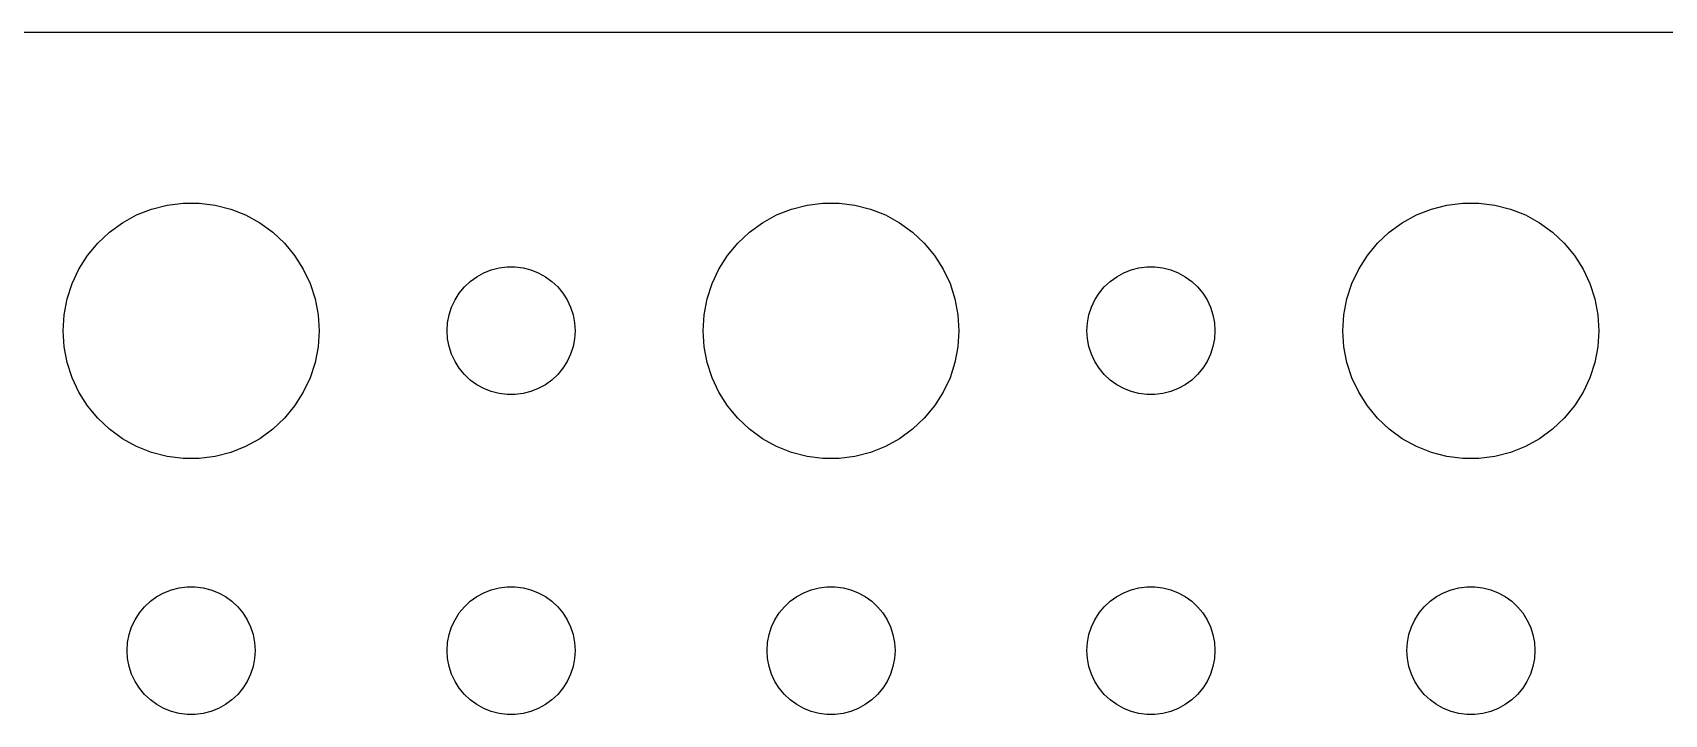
# Model space of a CAD drawing. Header units: metres. Extents: x -150 to 150, y -149 to 149.
# Drawn here: x -116.22 to -77.97, y 133.5 to 149.49 of the extents above; entities that cross this region are included whole.
import ezdxf

# ---------------------------------------------------------------- set-up
doc = ezdxf.new("R2010")
doc.units = ezdxf.units.M

msp = doc.modelspace()

# ---------------------------------------------------------------- linework, layer by layer
for p, q in [((144.814, 149.49), (-144.814, 149.49)), ((-113.777, 145.214), (-113.427, 145.353)), ((-113.427, 145.353), (-113.062, 145.447)), ((-113.062, 145.447), (-112.688, 145.494)), ((-112.688, 145.494), (-112.312, 145.494)), ((-112.312, 145.494), (-111.938, 145.447)), ((-111.938, 145.447), (-111.573, 145.353)), ((-111.573, 145.353), (-111.223, 145.214)), ((-98.7773, 145.214), (-98.427, 145.353)), ((-98.427, 145.353), (-98.0621, 145.447)), ((-98.0621, 145.447), (-97.6884, 145.494)), ((-97.6884, 145.494), (-97.3116, 145.494)), ((-97.3116, 145.494), (-96.9379, 145.447)), ((-96.9379, 145.447), (-96.573, 145.353)), ((-96.573, 145.353), (-96.2227, 145.214)), ((-83.7773, 145.214), (-83.427, 145.353)), ((-83.427, 145.353), (-83.0621, 145.447)), ((-83.0621, 145.447), (-82.6884, 145.494)), ((-82.6884, 145.494), (-82.3116, 145.494)), ((-82.3116, 145.494), (-81.9379, 145.447)), ((-81.9379, 145.447), (-81.573, 145.353)), ((-81.573, 145.353), (-81.2227, 145.214)), ((-114.412, 144.812), (-114.107, 145.033)), ((-114.107, 145.033), (-113.777, 145.214)), ((-111.223, 145.214), (-110.893, 145.033)), ((-110.893, 145.033), (-110.588, 144.812)), ((-99.4123, 144.812), (-99.1075, 145.033)), ((-99.1075, 145.033), (-98.7773, 145.214)), ((-96.2227, 145.214), (-95.8925, 145.033)), ((-95.8925, 145.033), (-95.5877, 144.812)), ((-84.4123, 144.812), (-84.1075, 145.033)), ((-84.1075, 145.033), (-83.7773, 145.214)), ((-81.2227, 145.214), (-80.8925, 145.033)), ((-80.8925, 145.033), (-80.5877, 144.812)), ((-114.687, 144.554), (-114.412, 144.812)), ((-110.588, 144.812), (-110.313, 144.554)), ((-99.6869, 144.554), (-99.4123, 144.812)), ((-95.5877, 144.812), (-95.3131, 144.554)), ((-84.6869, 144.554), (-84.4123, 144.812)), ((-80.5877, 144.812), (-80.3131, 144.554)), ((-115.129, 143.945), (-114.927, 144.263)), ((-114.927, 144.263), (-114.687, 144.554)), ((-110.313, 144.554), (-110.073, 144.263)), ((-110.073, 144.263), (-109.871, 143.945)), ((-100.129, 143.945), (-99.927, 144.263)), ((-99.927, 144.263), (-99.6869, 144.554)), ((-95.3131, 144.554), (-95.073, 144.263)), ((-95.073, 144.263), (-94.8711, 143.945)), ((-85.1289, 143.945), (-84.927, 144.263)), ((-84.927, 144.263), (-84.6869, 144.554)), ((-80.3131, 144.554), (-80.073, 144.263)), ((-80.073, 144.263), (-79.8711, 143.945)), ((-115.289, 143.604), (-115.129, 143.945)), ((-109.871, 143.945), (-109.711, 143.604)), ((-105.804, 143.766), (-105.639, 143.857)), ((-105.639, 143.857), (-105.464, 143.927)), ((-105.464, 143.927), (-105.281, 143.973)), ((-105.281, 143.973), (-105.094, 143.997)), ((-105.094, 143.997), (-104.906, 143.997)), ((-104.906, 143.997), (-104.719, 143.973)), ((-104.719, 143.973), (-104.536, 143.927)), ((-104.536, 143.927), (-104.361, 143.857)), ((-104.361, 143.857), (-104.196, 143.766)), ((-100.289, 143.604), (-100.129, 143.945)), ((-94.8711, 143.945), (-94.7107, 143.604)), ((-90.8037, 143.766), (-90.6387, 143.857)), ((-90.6387, 143.857), (-90.4635, 143.927)), ((-90.4635, 143.927), (-90.2811, 143.973)), ((-90.2811, 143.973), (-90.0942, 143.997)), ((-90.0942, 143.997), (-89.9058, 143.997)), ((-89.9058, 143.997), (-89.7189, 143.973)), ((-89.7189, 143.973), (-89.5365, 143.927)), ((-89.5365, 143.927), (-89.3613, 143.857)), ((-89.3613, 143.857), (-89.1963, 143.766)), ((-85.2893, 143.604), (-85.1289, 143.945)), ((-79.8711, 143.945), (-79.7107, 143.604)), ((-115.406, 143.246), (-115.289, 143.604)), ((-109.711, 143.604), (-109.594, 143.246)), ((-106.214, 143.382), (-106.093, 143.527)), ((-106.093, 143.527), (-105.956, 143.656)), ((-105.956, 143.656), (-105.804, 143.766)), ((-104.196, 143.766), (-104.044, 143.656)), ((-104.044, 143.656), (-103.907, 143.527)), ((-103.907, 143.527), (-103.786, 143.382)), ((-100.406, 143.246), (-100.289, 143.604)), ((-94.7107, 143.604), (-94.5943, 143.246)), ((-91.2135, 143.382), (-91.0934, 143.527)), ((-91.0934, 143.527), (-90.9561, 143.656)), ((-90.9561, 143.656), (-90.8037, 143.766)), ((-89.1963, 143.766), (-89.0439, 143.656)), ((-89.0439, 143.656), (-88.9065, 143.527)), ((-88.9065, 143.527), (-88.7865, 143.382)), ((-85.4057, 143.246), (-85.2893, 143.604)), ((-79.7107, 143.604), (-79.5943, 143.246)), ((-115.476, 142.876), (-115.406, 143.246)), ((-109.594, 143.246), (-109.524, 142.876)), ((-106.395, 143.052), (-106.314, 143.223)), ((-106.314, 143.223), (-106.214, 143.382)), ((-103.786, 143.382), (-103.686, 143.223)), ((-103.686, 143.223), (-103.605, 143.052)), ((-100.476, 142.876), (-100.406, 143.246)), ((-94.5943, 143.246), (-94.5237, 142.876)), ((-91.3947, 143.052), (-91.3145, 143.223)), ((-91.3145, 143.223), (-91.2135, 143.382)), ((-88.7865, 143.382), (-88.6855, 143.223)), ((-88.6855, 143.223), (-88.6053, 143.052)), ((-85.4763, 142.876), (-85.4057, 143.246)), ((-79.5943, 143.246), (-79.5237, 142.876)), ((-115.5, 142.5), (-115.476, 142.876)), ((-109.524, 142.876), (-109.5, 142.5)), ((-106.5, 142.5), (-106.488, 142.688)), ((-106.488, 142.688), (-106.453, 142.873)), ((-106.453, 142.873), (-106.395, 143.052)), ((-103.605, 143.052), (-103.547, 142.873)), ((-103.547, 142.873), (-103.512, 142.688)), ((-103.512, 142.688), (-103.5, 142.5)), ((-100.5, 142.5), (-100.476, 142.876)), ((-94.5237, 142.876), (-94.5, 142.5)), ((-91.5, 142.5), (-91.4882, 142.688)), ((-91.4882, 142.688), (-91.4529, 142.873)), ((-91.4529, 142.873), (-91.3947, 143.052)), ((-88.6053, 143.052), (-88.5471, 142.873)), ((-88.5471, 142.873), (-88.5118, 142.688)), ((-88.5118, 142.688), (-88.5, 142.5)), ((-85.5, 142.5), (-85.4763, 142.876)), ((-79.5237, 142.876), (-79.5, 142.5)), ((-115.476, 142.124), (-115.5, 142.5)), ((-109.5, 142.5), (-109.524, 142.124)), ((-106.488, 142.312), (-106.5, 142.5)), ((-106.453, 142.127), (-106.488, 142.312)), ((-103.512, 142.312), (-103.547, 142.127)), ((-103.5, 142.5), (-103.512, 142.312)), ((-100.476, 142.124), (-100.5, 142.5)), ((-94.5, 142.5), (-94.5237, 142.124)), ((-91.4882, 142.312), (-91.5, 142.5)), ((-91.4529, 142.127), (-91.4882, 142.312)), ((-88.5118, 142.312), (-88.5471, 142.127)), ((-88.5, 142.5), (-88.5118, 142.312)), ((-85.4763, 142.124), (-85.5, 142.5)), ((-79.5, 142.5), (-79.5237, 142.124)), ((-115.406, 141.754), (-115.476, 142.124)), ((-109.524, 142.124), (-109.594, 141.754)), ((-106.395, 141.948), (-106.453, 142.127)), ((-106.314, 141.777), (-106.395, 141.948)), ((-103.605, 141.948), (-103.686, 141.777)), ((-103.547, 142.127), (-103.605, 141.948)), ((-100.406, 141.754), (-100.476, 142.124)), ((-94.5237, 142.124), (-94.5943, 141.754)), ((-91.3947, 141.948), (-91.4529, 142.127)), ((-91.3145, 141.777), (-91.3947, 141.948)), ((-88.6053, 141.948), (-88.6855, 141.777)), ((-88.5471, 142.127), (-88.6053, 141.948)), ((-85.4057, 141.754), (-85.4763, 142.124)), ((-79.5237, 142.124), (-79.5943, 141.754)), ((-115.289, 141.396), (-115.406, 141.754)), ((-109.594, 141.754), (-109.711, 141.396)), ((-106.214, 141.618), (-106.314, 141.777)), ((-106.093, 141.473), (-106.214, 141.618)), ((-103.786, 141.618), (-103.907, 141.473)), ((-103.686, 141.777), (-103.786, 141.618)), ((-100.289, 141.396), (-100.406, 141.754)), ((-94.5943, 141.754), (-94.7107, 141.396)), ((-91.2135, 141.618), (-91.3145, 141.777)), ((-91.0934, 141.473), (-91.2135, 141.618)), ((-88.7865, 141.618), (-88.9065, 141.473)), ((-88.6855, 141.777), (-88.7865, 141.618)), ((-85.2893, 141.396), (-85.4057, 141.754)), ((-79.5943, 141.754), (-79.7107, 141.396)), ((-115.129, 141.055), (-115.289, 141.396)), ((-109.711, 141.396), (-109.871, 141.055)), ((-105.956, 141.344), (-106.093, 141.473)), ((-105.804, 141.234), (-105.956, 141.344)), ((-105.639, 141.143), (-105.804, 141.234)), ((-104.196, 141.234), (-104.361, 141.143)), ((-104.044, 141.344), (-104.196, 141.234)), ((-103.907, 141.473), (-104.044, 141.344)), ((-100.129, 141.055), (-100.289, 141.396)), ((-94.7107, 141.396), (-94.8711, 141.055)), ((-90.9561, 141.344), (-91.0934, 141.473)), ((-90.8037, 141.234), (-90.9561, 141.344)), ((-90.6387, 141.143), (-90.8037, 141.234)), ((-89.1963, 141.234), (-89.3613, 141.143)), ((-89.0439, 141.344), (-89.1963, 141.234)), ((-88.9065, 141.473), (-89.0439, 141.344)), ((-85.1289, 141.055), (-85.2893, 141.396)), ((-79.7107, 141.396), (-79.8711, 141.055)), ((-114.927, 140.737), (-115.129, 141.055)), ((-109.871, 141.055), (-110.073, 140.737)), ((-105.464, 141.073), (-105.639, 141.143)), ((-105.281, 141.027), (-105.464, 141.073)), ((-105.094, 141.003), (-105.281, 141.027)), ((-104.906, 141.003), (-105.094, 141.003)), ((-104.719, 141.027), (-104.906, 141.003)), ((-104.536, 141.073), (-104.719, 141.027)), ((-104.361, 141.143), (-104.536, 141.073)), ((-99.927, 140.737), (-100.129, 141.055)), ((-94.8711, 141.055), (-95.073, 140.737)), ((-90.4635, 141.073), (-90.6387, 141.143)), ((-90.2811, 141.027), (-90.4635, 141.073)), ((-90.0942, 141.003), (-90.2811, 141.027)), ((-89.9058, 141.003), (-90.0942, 141.003)), ((-89.7189, 141.027), (-89.9058, 141.003)), ((-89.5365, 141.073), (-89.7189, 141.027)), ((-89.3613, 141.143), (-89.5365, 141.073)), ((-84.927, 140.737), (-85.1289, 141.055)), ((-79.8711, 141.055), (-80.073, 140.737)), ((-114.687, 140.446), (-114.927, 140.737)), ((-114.412, 140.188), (-114.687, 140.446)), ((-110.313, 140.446), (-110.588, 140.188)), ((-110.073, 140.737), (-110.313, 140.446)), ((-99.6869, 140.446), (-99.927, 140.737)), ((-99.4123, 140.188), (-99.6869, 140.446)), ((-95.3131, 140.446), (-95.5877, 140.188)), ((-95.073, 140.737), (-95.3131, 140.446)), ((-84.6869, 140.446), (-84.927, 140.737)), ((-84.4123, 140.188), (-84.6869, 140.446)), ((-80.3131, 140.446), (-80.5877, 140.188)), ((-80.073, 140.737), (-80.3131, 140.446)), ((-114.107, 139.967), (-114.412, 140.188)), ((-110.588, 140.188), (-110.893, 139.967)), ((-99.1075, 139.967), (-99.4123, 140.188)), ((-95.5877, 140.188), (-95.8925, 139.967)), ((-84.1075, 139.967), (-84.4123, 140.188)), ((-80.5877, 140.188), (-80.8925, 139.967)), ((-113.777, 139.786), (-114.107, 139.967)), ((-113.427, 139.647), (-113.777, 139.786)), ((-113.062, 139.553), (-113.427, 139.647)), ((-111.573, 139.647), (-111.938, 139.553)), ((-111.223, 139.786), (-111.573, 139.647)), ((-110.893, 139.967), (-111.223, 139.786)), ((-98.7773, 139.786), (-99.1075, 139.967)), ((-98.427, 139.647), (-98.7773, 139.786)), ((-98.0621, 139.553), (-98.427, 139.647)), ((-96.573, 139.647), (-96.9379, 139.553)), ((-96.2227, 139.786), (-96.573, 139.647)), ((-95.8925, 139.967), (-96.2227, 139.786)), ((-83.7773, 139.786), (-84.1075, 139.967)), ((-83.427, 139.647), (-83.7773, 139.786)), ((-83.0621, 139.553), (-83.427, 139.647)), ((-81.573, 139.647), (-81.9379, 139.553)), ((-81.2227, 139.786), (-81.573, 139.647)), ((-80.8925, 139.967), (-81.2227, 139.786)), ((-112.688, 139.506), (-113.062, 139.553)), ((-112.312, 139.506), (-112.688, 139.506)), ((-111.938, 139.553), (-112.312, 139.506)), ((-97.6884, 139.506), (-98.0621, 139.553)), ((-97.3116, 139.506), (-97.6884, 139.506)), ((-96.9379, 139.553), (-97.3116, 139.506)), ((-82.6884, 139.506), (-83.0621, 139.553)), ((-82.3116, 139.506), (-82.6884, 139.506)), ((-81.9379, 139.553), (-82.3116, 139.506)), ((-113.456, 136.156), (-113.304, 136.266)), ((-113.304, 136.266), (-113.139, 136.357)), ((-113.139, 136.357), (-112.964, 136.427)), ((-112.964, 136.427), (-112.781, 136.473)), ((-112.781, 136.473), (-112.594, 136.497)), ((-112.594, 136.497), (-112.406, 136.497)), ((-112.406, 136.497), (-112.219, 136.473)), ((-112.219, 136.473), (-112.036, 136.427)), ((-112.036, 136.427), (-111.861, 136.357)), ((-111.861, 136.357), (-111.696, 136.266)), ((-111.696, 136.266), (-111.544, 136.156)), ((-105.956, 136.156), (-105.804, 136.266)), ((-105.804, 136.266), (-105.639, 136.357)), ((-105.639, 136.357), (-105.464, 136.427)), ((-105.464, 136.427), (-105.281, 136.473)), ((-105.281, 136.473), (-105.094, 136.497)), ((-105.094, 136.497), (-104.906, 136.497)), ((-104.906, 136.497), (-104.719, 136.473)), ((-104.719, 136.473), (-104.536, 136.427)), ((-104.536, 136.427), (-104.361, 136.357)), ((-104.361, 136.357), (-104.196, 136.266)), ((-104.196, 136.266), (-104.044, 136.156)), ((-98.4561, 136.156), (-98.3037, 136.266)), ((-98.3037, 136.266), (-98.1387, 136.357)), ((-98.1387, 136.357), (-97.9635, 136.427)), ((-97.9635, 136.427), (-97.7811, 136.473)), ((-97.7811, 136.473), (-97.5942, 136.497)), ((-97.5942, 136.497), (-97.4058, 136.497)), ((-97.4058, 136.497), (-97.2189, 136.473)), ((-97.2189, 136.473), (-97.0365, 136.427)), ((-97.0365, 136.427), (-96.8613, 136.357)), ((-96.8613, 136.357), (-96.6963, 136.266)), ((-96.6963, 136.266), (-96.5439, 136.156)), ((-90.9561, 136.156), (-90.8037, 136.266)), ((-90.8037, 136.266), (-90.6387, 136.357)), ((-90.6387, 136.357), (-90.4635, 136.427)), ((-90.4635, 136.427), (-90.2811, 136.473)), ((-90.2811, 136.473), (-90.0942, 136.497)), ((-90.0942, 136.497), (-89.9058, 136.497)), ((-89.9058, 136.497), (-89.7189, 136.473)), ((-89.7189, 136.473), (-89.5365, 136.427)), ((-89.5365, 136.427), (-89.3613, 136.357)), ((-89.3613, 136.357), (-89.1963, 136.266)), ((-89.1963, 136.266), (-89.0439, 136.156)), ((-83.4561, 136.156), (-83.3037, 136.266)), ((-83.3037, 136.266), (-83.1387, 136.357)), ((-83.1387, 136.357), (-82.9635, 136.427)), ((-82.9635, 136.427), (-82.7811, 136.473)), ((-82.7811, 136.473), (-82.5942, 136.497)), ((-82.5942, 136.497), (-82.4058, 136.497)), ((-82.4058, 136.497), (-82.2189, 136.473)), ((-82.2189, 136.473), (-82.0365, 136.427)), ((-82.0365, 136.427), (-81.8613, 136.357)), ((-81.8613, 136.357), (-81.6963, 136.266)), ((-81.6963, 136.266), (-81.5439, 136.156)), ((-113.814, 135.723), (-113.714, 135.882)), ((-113.714, 135.882), (-113.593, 136.027)), ((-113.593, 136.027), (-113.456, 136.156)), ((-111.544, 136.156), (-111.407, 136.027)), ((-111.407, 136.027), (-111.286, 135.882)), ((-111.286, 135.882), (-111.186, 135.723)), ((-106.314, 135.723), (-106.214, 135.882)), ((-106.214, 135.882), (-106.093, 136.027)), ((-106.093, 136.027), (-105.956, 136.156)), ((-104.044, 136.156), (-103.907, 136.027)), ((-103.907, 136.027), (-103.786, 135.882)), ((-103.786, 135.882), (-103.686, 135.723)), ((-98.8145, 135.723), (-98.7135, 135.882)), ((-98.7135, 135.882), (-98.5934, 136.027)), ((-98.5934, 136.027), (-98.4561, 136.156)), ((-96.5439, 136.156), (-96.4065, 136.027)), ((-96.4065, 136.027), (-96.2865, 135.882)), ((-96.2865, 135.882), (-96.1855, 135.723)), ((-91.3145, 135.723), (-91.2135, 135.882)), ((-91.2135, 135.882), (-91.0934, 136.027)), ((-91.0934, 136.027), (-90.9561, 136.156)), ((-89.0439, 136.156), (-88.9065, 136.027)), ((-88.9065, 136.027), (-88.7865, 135.882)), ((-88.7865, 135.882), (-88.6855, 135.723)), ((-83.8145, 135.723), (-83.7135, 135.882)), ((-83.7135, 135.882), (-83.5934, 136.027)), ((-83.5934, 136.027), (-83.4561, 136.156)), ((-81.5439, 136.156), (-81.4065, 136.027)), ((-81.4065, 136.027), (-81.2865, 135.882)), ((-81.2865, 135.882), (-81.1855, 135.723)), ((-113.953, 135.373), (-113.895, 135.552)), ((-113.895, 135.552), (-113.814, 135.723)), ((-111.186, 135.723), (-111.105, 135.552)), ((-111.105, 135.552), (-111.047, 135.373)), ((-106.453, 135.373), (-106.395, 135.552)), ((-106.395, 135.552), (-106.314, 135.723)), ((-103.686, 135.723), (-103.605, 135.552)), ((-103.605, 135.552), (-103.547, 135.373)), ((-98.9529, 135.373), (-98.8947, 135.552)), ((-98.8947, 135.552), (-98.8145, 135.723)), ((-96.1855, 135.723), (-96.1053, 135.552)), ((-96.1053, 135.552), (-96.0471, 135.373)), ((-91.4529, 135.373), (-91.3947, 135.552)), ((-91.3947, 135.552), (-91.3145, 135.723)), ((-88.6855, 135.723), (-88.6053, 135.552)), ((-88.6053, 135.552), (-88.5471, 135.373)), ((-83.9529, 135.373), (-83.8947, 135.552)), ((-83.8947, 135.552), (-83.8145, 135.723)), ((-81.1855, 135.723), (-81.1053, 135.552)), ((-81.1053, 135.552), (-81.0471, 135.373)), ((-114, 135), (-113.988, 135.188)), ((-113.988, 135.188), (-113.953, 135.373)), ((-111.047, 135.373), (-111.012, 135.188)), ((-111.012, 135.188), (-111, 135)), ((-106.5, 135), (-106.488, 135.188)), ((-106.488, 135.188), (-106.453, 135.373)), ((-103.547, 135.373), (-103.512, 135.188)), ((-103.512, 135.188), (-103.5, 135)), ((-99, 135), (-98.9882, 135.188)), ((-98.9882, 135.188), (-98.9529, 135.373)), ((-96.0471, 135.373), (-96.0118, 135.188)), ((-96.0118, 135.188), (-96, 135)), ((-91.5, 135), (-91.4882, 135.188)), ((-91.4882, 135.188), (-91.4529, 135.373)), ((-88.5471, 135.373), (-88.5118, 135.188)), ((-88.5118, 135.188), (-88.5, 135)), ((-84, 135), (-83.9882, 135.188)), ((-83.9882, 135.188), (-83.9529, 135.373)), ((-81.0471, 135.373), (-81.0118, 135.188)), ((-81.0118, 135.188), (-81, 135)), ((-113.988, 134.812), (-114, 135)), ((-113.953, 134.627), (-113.988, 134.812)), ((-111.012, 134.812), (-111.047, 134.627)), ((-111, 135), (-111.012, 134.812)), ((-106.488, 134.812), (-106.5, 135)), ((-106.453, 134.627), (-106.488, 134.812)), ((-103.512, 134.812), (-103.547, 134.627)), ((-103.5, 135), (-103.512, 134.812)), ((-98.9882, 134.812), (-99, 135)), ((-98.9529, 134.627), (-98.9882, 134.812)), ((-96.0118, 134.812), (-96.0471, 134.627)), ((-96, 135), (-96.0118, 134.812)), ((-91.4882, 134.812), (-91.5, 135)), ((-91.4529, 134.627), (-91.4882, 134.812)), ((-88.5118, 134.812), (-88.5471, 134.627)), ((-88.5, 135), (-88.5118, 134.812)), ((-83.9882, 134.812), (-84, 135)), ((-83.9529, 134.627), (-83.9882, 134.812)), ((-81.0118, 134.812), (-81.0471, 134.627)), ((-81, 135), (-81.0118, 134.812)), ((-113.895, 134.448), (-113.953, 134.627)), ((-113.814, 134.277), (-113.895, 134.448)), ((-113.714, 134.118), (-113.814, 134.277)), ((-111.186, 134.277), (-111.286, 134.118)), ((-111.105, 134.448), (-111.186, 134.277)), ((-111.047, 134.627), (-111.105, 134.448)), ((-106.395, 134.448), (-106.453, 134.627)), ((-106.314, 134.277), (-106.395, 134.448)), ((-106.214, 134.118), (-106.314, 134.277)), ((-103.686, 134.277), (-103.786, 134.118)), ((-103.605, 134.448), (-103.686, 134.277)), ((-103.547, 134.627), (-103.605, 134.448)), ((-98.8947, 134.448), (-98.9529, 134.627)), ((-98.8145, 134.277), (-98.8947, 134.448)), ((-98.7135, 134.118), (-98.8145, 134.277)), ((-96.1855, 134.277), (-96.2865, 134.118)), ((-96.1053, 134.448), (-96.1855, 134.277)), ((-96.0471, 134.627), (-96.1053, 134.448)), ((-91.3947, 134.448), (-91.4529, 134.627)), ((-91.3145, 134.277), (-91.3947, 134.448)), ((-91.2135, 134.118), (-91.3145, 134.277)), ((-88.6855, 134.277), (-88.7865, 134.118)), ((-88.6053, 134.448), (-88.6855, 134.277)), ((-88.5471, 134.627), (-88.6053, 134.448)), ((-83.8947, 134.448), (-83.9529, 134.627)), ((-83.8145, 134.277), (-83.8947, 134.448)), ((-83.7135, 134.118), (-83.8145, 134.277)), ((-81.1855, 134.277), (-81.2865, 134.118)), ((-81.1053, 134.448), (-81.1855, 134.277)), ((-81.0471, 134.627), (-81.1053, 134.448)), ((-113.593, 133.973), (-113.714, 134.118)), ((-113.456, 133.844), (-113.593, 133.973)), ((-111.407, 133.973), (-111.544, 133.844)), ((-111.286, 134.118), (-111.407, 133.973)), ((-106.093, 133.973), (-106.214, 134.118)), ((-105.956, 133.844), (-106.093, 133.973)), ((-103.907, 133.973), (-104.044, 133.844)), ((-103.786, 134.118), (-103.907, 133.973)), ((-98.5934, 133.973), (-98.7135, 134.118)), ((-98.4561, 133.844), (-98.5934, 133.973)), ((-96.4065, 133.973), (-96.5439, 133.844)), ((-96.2865, 134.118), (-96.4065, 133.973)), ((-91.0934, 133.973), (-91.2135, 134.118)), ((-90.9561, 133.844), (-91.0934, 133.973)), ((-88.9065, 133.973), (-89.0439, 133.844)), ((-88.7865, 134.118), (-88.9065, 133.973)), ((-83.5934, 133.973), (-83.7135, 134.118)), ((-83.4561, 133.844), (-83.5934, 133.973)), ((-81.4065, 133.973), (-81.5439, 133.844)), ((-81.2865, 134.118), (-81.4065, 133.973)), ((-113.304, 133.734), (-113.456, 133.844)), ((-113.139, 133.643), (-113.304, 133.734)), ((-112.964, 133.573), (-113.139, 133.643)), ((-112.781, 133.527), (-112.964, 133.573)), ((-112.594, 133.503), (-112.781, 133.527)), ((-112.406, 133.503), (-112.594, 133.503)), ((-112.219, 133.527), (-112.406, 133.503)), ((-112.036, 133.573), (-112.219, 133.527)), ((-111.861, 133.643), (-112.036, 133.573)), ((-111.696, 133.734), (-111.861, 133.643)), ((-111.544, 133.844), (-111.696, 133.734)), ((-105.804, 133.734), (-105.956, 133.844)), ((-105.639, 133.643), (-105.804, 133.734)), ((-105.464, 133.573), (-105.639, 133.643)), ((-105.281, 133.527), (-105.464, 133.573)), ((-105.094, 133.503), (-105.281, 133.527)), ((-104.906, 133.503), (-105.094, 133.503)), ((-104.719, 133.527), (-104.906, 133.503)), ((-104.536, 133.573), (-104.719, 133.527)), ((-104.361, 133.643), (-104.536, 133.573)), ((-104.196, 133.734), (-104.361, 133.643)), ((-104.044, 133.844), (-104.196, 133.734)), ((-98.3037, 133.734), (-98.4561, 133.844)), ((-98.1387, 133.643), (-98.3037, 133.734)), ((-97.9635, 133.573), (-98.1387, 133.643)), ((-97.7811, 133.527), (-97.9635, 133.573)), ((-97.5942, 133.503), (-97.7811, 133.527)), ((-97.4058, 133.503), (-97.5942, 133.503)), ((-97.2189, 133.527), (-97.4058, 133.503)), ((-97.0365, 133.573), (-97.2189, 133.527)), ((-96.8613, 133.643), (-97.0365, 133.573)), ((-96.6963, 133.734), (-96.8613, 133.643)), ((-96.5439, 133.844), (-96.6963, 133.734)), ((-90.8037, 133.734), (-90.9561, 133.844)), ((-90.6387, 133.643), (-90.8037, 133.734)), ((-90.4635, 133.573), (-90.6387, 133.643)), ((-90.2811, 133.527), (-90.4635, 133.573)), ((-90.0942, 133.503), (-90.2811, 133.527)), ((-89.9058, 133.503), (-90.0942, 133.503)), ((-89.7189, 133.527), (-89.9058, 133.503)), ((-89.5365, 133.573), (-89.7189, 133.527)), ((-89.3613, 133.643), (-89.5365, 133.573)), ((-89.1963, 133.734), (-89.3613, 133.643)), ((-89.0439, 133.844), (-89.1963, 133.734)), ((-83.3037, 133.734), (-83.4561, 133.844)), ((-83.1387, 133.643), (-83.3037, 133.734)), ((-82.9635, 133.573), (-83.1387, 133.643)), ((-82.7811, 133.527), (-82.9635, 133.573)), ((-82.5942, 133.503), (-82.7811, 133.527)), ((-82.4058, 133.503), (-82.5942, 133.503)), ((-82.2189, 133.527), (-82.4058, 133.503)), ((-82.0365, 133.573), (-82.2189, 133.527)), ((-81.8613, 133.643), (-82.0365, 133.573)), ((-81.6963, 133.734), (-81.8613, 133.643)), ((-81.5439, 133.844), (-81.6963, 133.734))]:
    msp.add_line(p, q)

doc.saveas('drawing.dxf')
